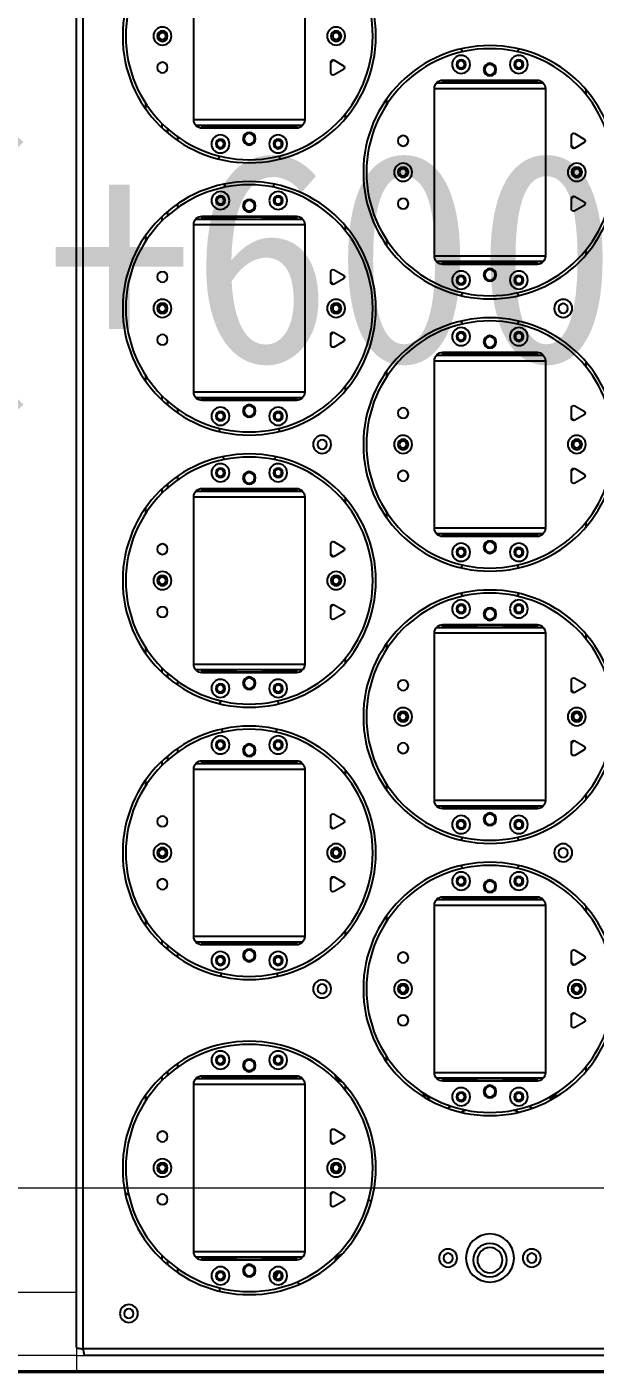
# Model space of a CAD drawing. Header units: millimetres. Extents: x 845401 to 948039, y 511594 to 550263.
# Drawn here: x 903551 to 903823, y 531304 to 531946 of the extents above; entities that cross this region are included whole.
import ezdxf

# ---------------------------------------------------------------- set-up
doc = ezdxf.new("R2010")
doc.units = ezdxf.units.MM
doc.layers.add('00', color=7, linetype='Continuous')
for name, color, linetype, lineweight in [('8101-0023040DXF_CONTINUOUS_LINE', 7, 'Continuous', 18), ('A-剖-0.10mm.......SECT-L01', 255, 'Continuous', 18), ('物流设备', 7, 'Continuous', 5)]:
    doc.layers.add(name, color=color, linetype=linetype, lineweight=lineweight)

# ---------------------------------------------------------------- blocks, each defined once
blk = doc.blocks.new('*U100544')
at = {"color": 1}
blk.add_lwpolyline([(0, -630), (4173.78, -630), (4173.78, 630), (0, 630)], close=True, dxfattribs=at)
at = {"color": 4}
blk.add_lwpolyline([(0, -600), (4173.78, -600), (4173.78, 600), (0, 600)], close=True, dxfattribs=at)
for tag, p in [('设备编号', (485.24, 55.29)), ('设备高度', (489.75, -155.56))]:
    blk.add_attdef(tag, p, '', height=100)
at = {"flags": 1}
blk.add_attdef('设备类型', (14286.52, -37.08), '', height=100, dxfattribs=at)
blk = doc.blocks.new('1260包胶摆轮')
at = {"color": 7, "linetype": 'Continuous', "lineweight": 25}
for p, q in [((4843148.18, 879146.8), (4841955.59, 879146.8)), ((4841951.88, 879143.09), (4841951.88, 877890.51)), ((4843148.78, 879143.7), (4841954.98, 879143.7)), ((4841954.98, 879143.7), (4841954.98, 877889.9)), ((4842020.38, 879116.16), (4842020.38, 879114.61)), ((4841995.39, 879103.55), (4841995.39, 879101.57)), ((4842007.88, 879097.3), (4842007.88, 879017.3)), ((4842008.76, 879099.8), (4842060.01, 879099.8)), ((4842056.88, 879101.3), (4842011.88, 879101.3)), ((4842011.88, 879100.8), (4842011.88, 879101.3)), ((4842026.63, 879100.8), (4842011.88, 879100.8)), ((4842011.88, 879100.8), (4842011.88, 879099.8)), ((4842026.63, 879101.3), (4842026.63, 879100.8)), ((4842027.22, 879100.8), (4842026.63, 879100.8)), ((4842026.88, 879100.8), (4842026.88, 879099.8)), ((4842027.8, 879100.8), (4842027.22, 879100.8)), ((4842028.38, 879100.8), (4842027.8, 879100.8)), ((4842028.38, 879101.3), (4842028.38, 879100.8)), ((4842028.38, 879100.8), (4842040.38, 879100.8)), ((4842040.38, 879100.8), (4842040.38, 879101.3)), ((4842040.97, 879100.8), (4842040.38, 879100.8)), ((4842041.55, 879100.8), (4842040.97, 879100.8)), ((4842042.13, 879100.8), (4842041.55, 879100.8)), ((4842041.88, 879099.8), (4842041.88, 879100.8)), ((4842042.13, 879100.8), (4842042.13, 879101.3)), ((4842056.88, 879100.8), (4842042.13, 879100.8)), ((4842045.88, 879099.8), (4842045.88, 879100.8)), ((4842050.14, 879099.8), (4842049.9, 879100.8)), ((4842050.14, 879099.8), (4842049.9, 879100.8)), ((4842053.88, 879100.8), (4842053.88, 879099.8)), ((4842056.88, 879101.3), (4842056.88, 879100.8)), ((4842056.88, 879099.8), (4842056.88, 879100.8)), ((4842060.88, 879017.3), (4842060.88, 879097.3)), ((4842076.33, 879100.8), (4842076.43, 879100.8)), ((4842073.38, 879074.9), (4842073.38, 879069.7)), ((4842074.64, 879068.73), (4842073.38, 879070.04)), ((4842079.38, 879073.16), (4842074.88, 879075.76)), ((4842074.88, 879068.83), (4842079.38, 879071.43)), ((4842092.66, 879073.54), (4842092.57, 879073.21)), ((4842073.38, 879044.55), (4842074.64, 879045.86)), ((4842073.38, 879044.9), (4842073.38, 879039.7)), ((4842079.38, 879043.16), (4842074.88, 879045.76)), ((4842074.88, 879038.83), (4842079.38, 879041.43)), ((4841984.88, 879025.19), (4841984.88, 879022.51)), ((4842080.38, 879020.35), (4842080.38, 879018)), ((4842181.2, 879022.48), (4842182.18, 879022.64)), ((4841995.39, 879013.02), (4841995.39, 879011.04)), ((4842060.01, 879014.8), (4842008.76, 879014.8)), ((4842011.88, 879014.8), (4842011.88, 879013.8)), ((4842011.88, 879013.3), (4842011.88, 879013.8)), ((4842011.88, 879013.8), (4842026.63, 879013.8)), ((4842011.88, 879013.3), (4842056.88, 879013.3)), ((4842026.63, 879013.8), (4842026.63, 879013.3)), ((4842026.63, 879013.8), (4842027.22, 879013.8)), ((4842026.88, 879014.8), (4842026.88, 879013.8)), ((4842027.22, 879013.8), (4842027.8, 879013.8)), ((4842027.8, 879013.8), (4842028.38, 879013.8)), ((4842040.38, 879013.8), (4842028.38, 879013.8)), ((4842028.38, 879013.8), (4842028.38, 879013.3)), ((4842040.38, 879013.3), (4842040.38, 879013.8)), ((4842040.38, 879013.8), (4842040.97, 879013.8)), ((4842040.97, 879013.8), (4842041.55, 879013.8)), ((4842041.55, 879013.8), (4842042.13, 879013.8)), ((4842041.88, 879013.8), (4842041.88, 879014.8)), ((4842042.13, 879013.3), (4842042.13, 879013.8)), ((4842042.13, 879013.8), (4842056.88, 879013.8)), ((4842045.88, 879014.8), (4842045.88, 879013.8)), ((4842053.88, 879013.8), (4842053.88, 879014.8)), ((4842056.88, 879013.8), (4842056.88, 879014.8)), ((4842056.88, 879013.8), (4842056.88, 879013.3)), ((4842122.88, 879011.8), (4842122.88, 878931.8)), ((4842123.76, 879014.3), (4842175.01, 879014.3)), ((4842171.88, 879015.8), (4842126.88, 879015.8)), ((4842126.88, 879015.3), (4842126.88, 879015.8)), ((4842141.63, 879015.3), (4842126.88, 879015.3)), ((4842126.88, 879015.3), (4842126.88, 879014.3)), ((4842141.63, 879015.8), (4842141.63, 879015.3)), ((4842142.22, 879015.3), (4842141.63, 879015.3)), ((4842141.88, 879015.3), (4842141.88, 879014.3)), ((4842142.8, 879015.3), (4842142.22, 879015.3)), ((4842143.38, 879015.3), (4842142.8, 879015.3)), ((4842143.38, 879015.8), (4842143.38, 879015.3)), ((4842143.38, 879015.3), (4842155.38, 879015.3)), ((4842155.38, 879015.3), (4842155.38, 879015.8)), ((4842155.97, 879015.3), (4842155.38, 879015.3)), ((4842156.55, 879015.3), (4842155.97, 879015.3)), ((4842157.13, 879015.3), (4842156.55, 879015.3)), ((4842156.88, 879014.3), (4842156.88, 879015.3)), ((4842157.13, 879015.3), (4842157.13, 879015.8)), ((4842171.88, 879015.3), (4842157.13, 879015.3)), ((4842160.88, 879014.3), (4842160.88, 879015.3)), ((4842168.88, 879015.3), (4842168.88, 879014.3)), ((4842171.88, 879015.8), (4842171.88, 879015.3)), ((4842171.88, 879014.3), (4842171.88, 879015.3)), ((4842175.88, 878931.8), (4842175.88, 879011.8)), ((4842099.88, 879006.58), (4842099.88, 879003.9)), ((4842195.38, 879011.1), (4842195.38, 879008.75)), ((4842188.38, 878989.4), (4842188.38, 878984.2)), ((4842194.38, 878987.66), (4842189.88, 878990.26)), ((4842189.64, 878983.23), (4842188.38, 878984.54)), ((4842189.88, 878983.33), (4842194.38, 878985.93)), ((4842188.38, 878959.05), (4842189.64, 878960.36)), ((4842188.38, 878959.4), (4842188.38, 878954.2)), ((4842194.38, 878957.66), (4842189.88, 878960.26)), ((4842189.88, 878953.33), (4842194.38, 878955.93)), ((4841995.39, 878953.05), (4841995.39, 878951.07)), ((4842008.76, 878949.3), (4842060.01, 878949.3)), ((4842056.88, 878950.8), (4842011.88, 878950.8)), ((4842011.88, 878950.3), (4842011.88, 878950.8)), ((4842026.63, 878950.3), (4842011.88, 878950.3)), ((4842011.88, 878950.3), (4842011.88, 878949.3)), ((4842026.63, 878950.8), (4842026.63, 878950.3)), ((4842027.22, 878950.3), (4842026.63, 878950.3)), ((4842026.88, 878950.3), (4842026.88, 878949.3)), ((4842027.8, 878950.3), (4842027.22, 878950.3)), ((4842028.38, 878950.3), (4842027.8, 878950.3)), ((4842028.38, 878950.8), (4842028.38, 878950.3)), ((4842028.38, 878950.3), (4842040.38, 878950.3)), ((4842040.38, 878950.3), (4842040.38, 878950.8)), ((4842040.97, 878950.3), (4842040.38, 878950.3)), ((4842041.55, 878950.3), (4842040.97, 878950.3)), ((4842042.13, 878950.3), (4842041.55, 878950.3)), ((4842041.88, 878949.3), (4842041.88, 878950.3)), ((4842042.13, 878950.3), (4842042.13, 878950.8)), ((4842056.88, 878950.3), (4842042.13, 878950.3)), ((4842045.88, 878949.3), (4842045.88, 878950.3)), ((4842053.88, 878950.3), (4842053.88, 878949.3)), ((4842056.88, 878950.8), (4842056.88, 878950.3)), ((4842056.88, 878949.3), (4842056.88, 878950.3)), ((4841984.88, 878941.58), (4841984.88, 878938.9)), ((4842007.88, 878946.8), (4842007.88, 878866.8)), ((4842060.88, 878866.8), (4842060.88, 878946.8)), ((4842080.38, 878946.09), (4842080.38, 878943.74)), ((4842099.88, 878937.01), (4842099.88, 878939.69)), ((4842195.38, 878934.85), (4842195.38, 878932.5)), ((4842175.01, 878929.3), (4842123.76, 878929.3)), ((4842126.88, 878929.3), (4842126.88, 878928.3)), ((4842126.88, 878927.8), (4842126.88, 878928.3)), ((4842126.88, 878928.3), (4842141.63, 878928.3)), ((4842141.63, 878928.3), (4842141.63, 878927.8)), ((4842141.63, 878928.3), (4842142.22, 878928.3)), ((4842141.88, 878929.3), (4842141.88, 878928.3)), ((4842142.22, 878928.3), (4842142.8, 878928.3)), ((4842142.8, 878928.3), (4842143.38, 878928.3)), ((4842155.38, 878928.3), (4842143.38, 878928.3)), ((4842143.38, 878928.3), (4842143.38, 878927.8)), ((4842155.38, 878927.8), (4842155.38, 878928.3)), ((4842155.38, 878928.3), (4842155.97, 878928.3)), ((4842155.97, 878928.3), (4842156.55, 878928.3)), ((4842156.55, 878928.3), (4842157.13, 878928.3)), ((4842156.88, 878928.3), (4842156.88, 878929.3)), ((4842157.13, 878927.8), (4842157.13, 878928.3)), ((4842157.13, 878928.3), (4842171.88, 878928.3)), ((4842160.88, 878929.3), (4842160.88, 878928.3)), ((4842168.88, 878928.3), (4842168.88, 878929.3)), ((4842171.88, 878928.3), (4842171.88, 878929.3)), ((4842171.88, 878928.3), (4842171.88, 878927.8)), ((4842073.38, 878924.4), (4842073.38, 878919.2)), ((4842079.38, 878922.66), (4842074.88, 878925.26)), ((4842126.88, 878927.8), (4842171.88, 878927.8)), ((4842074.64, 878918.23), (4842073.38, 878919.54)), ((4842074.88, 878918.33), (4842079.38, 878920.93)), ((4842073.38, 878894.05), (4842074.64, 878895.36)), ((4842073.38, 878894.4), (4842073.38, 878889.2)), ((4842079.38, 878892.66), (4842074.88, 878895.26)), ((4842074.88, 878888.33), (4842079.38, 878890.93)), ((4842123.76, 878884.3), (4842175.01, 878884.3)), ((4842171.88, 878885.8), (4842126.88, 878885.8)), ((4842126.88, 878885.3), (4842126.88, 878885.8)), ((4842141.63, 878885.3), (4842126.88, 878885.3)), ((4842126.88, 878885.3), (4842126.88, 878884.3)), ((4842141.63, 878885.8), (4842141.63, 878885.3)), ((4842142.22, 878885.3), (4842141.63, 878885.3)), ((4842141.88, 878885.3), (4842141.88, 878884.3)), ((4842142.8, 878885.3), (4842142.22, 878885.3)), ((4842143.38, 878885.3), (4842142.8, 878885.3)), ((4842143.38, 878885.8), (4842143.38, 878885.3)), ((4842143.38, 878885.3), (4842155.38, 878885.3)), ((4842155.38, 878885.3), (4842155.38, 878885.8)), ((4842155.97, 878885.3), (4842155.38, 878885.3)), ((4842156.55, 878885.3), (4842155.97, 878885.3)), ((4842157.13, 878885.3), (4842156.55, 878885.3)), ((4842156.88, 878884.3), (4842156.88, 878885.3)), ((4842157.13, 878885.3), (4842157.13, 878885.8)), ((4842171.88, 878885.3), (4842157.13, 878885.3)), ((4842160.88, 878884.3), (4842160.88, 878885.3)), ((4842168.88, 878885.3), (4842168.88, 878884.3)), ((4842171.88, 878885.8), (4842171.88, 878885.3)), ((4842171.88, 878884.3), (4842171.88, 878885.3)), ((4842122.88, 878881.8), (4842122.88, 878801.8)), ((4842175.88, 878801.8), (4842175.88, 878881.8)), ((4842195.38, 878881.1), (4842195.38, 878878.75)), ((4841984.88, 878874.69), (4841984.88, 878872.01)), ((4842099.88, 878873.9), (4842099.88, 878876.58)), ((4842060.01, 878864.3), (4842008.76, 878864.3)), ((4842011.88, 878864.3), (4842011.88, 878863.3)), ((4842026.88, 878864.3), (4842026.88, 878863.3)), ((4842041.88, 878863.3), (4842041.88, 878864.3)), ((4842045.88, 878864.3), (4842045.88, 878863.3)), ((4842053.88, 878863.3), (4842053.88, 878864.3)), ((4842056.88, 878863.3), (4842056.88, 878864.3)), ((4842080.38, 878869.85), (4842080.38, 878867.5)), ((4841995.39, 878862.52), (4841995.39, 878860.54)), ((4842011.88, 878862.8), (4842011.88, 878863.3)), ((4842011.88, 878863.3), (4842026.63, 878863.3)), ((4842011.88, 878862.8), (4842056.88, 878862.8)), ((4842026.63, 878863.3), (4842026.63, 878862.8)), ((4842026.63, 878863.3), (4842027.22, 878863.3)), ((4842027.22, 878863.3), (4842027.8, 878863.3)), ((4842027.8, 878863.3), (4842028.38, 878863.3)), ((4842040.38, 878863.3), (4842028.38, 878863.3)), ((4842028.38, 878863.3), (4842028.38, 878862.8)), ((4842040.38, 878862.8), (4842040.38, 878863.3)), ((4842040.38, 878863.3), (4842040.97, 878863.3)), ((4842040.97, 878863.3), (4842041.55, 878863.3)), ((4842041.55, 878863.3), (4842042.13, 878863.3)), ((4842042.13, 878863.3), (4842056.88, 878863.3)), ((4842042.13, 878862.8), (4842042.13, 878863.3)), ((4842056.88, 878863.3), (4842056.88, 878862.8)), ((4842188.38, 878859.4), (4842188.38, 878854.2)), ((4842194.38, 878857.66), (4842189.88, 878860.26)), ((4842189.64, 878853.23), (4842188.38, 878854.54)), ((4842189.88, 878853.33), (4842194.38, 878855.93)), ((4842188.38, 878829.05), (4842189.64, 878830.36)), ((4842188.38, 878829.4), (4842188.38, 878824.2)), ((4842194.38, 878827.66), (4842189.88, 878830.26)), ((4842189.88, 878823.33), (4842194.38, 878825.93)), ((4841995.39, 878823.05), (4841995.39, 878821.07)), ((4842008.76, 878819.3), (4842060.01, 878819.3)), ((4842056.88, 878820.8), (4842011.88, 878820.8)), ((4842011.88, 878820.3), (4842011.88, 878820.8)), ((4842026.63, 878820.3), (4842011.88, 878820.3)), ((4842011.88, 878820.3), (4842011.88, 878819.3)), ((4842026.63, 878820.8), (4842026.63, 878820.3)), ((4842027.22, 878820.3), (4842026.63, 878820.3)), ((4842026.88, 878820.3), (4842026.88, 878819.3)), ((4842027.8, 878820.3), (4842027.22, 878820.3)), ((4842028.38, 878820.3), (4842027.8, 878820.3)), ((4842028.38, 878820.8), (4842028.38, 878820.3)), ((4842028.38, 878820.3), (4842040.38, 878820.3)), ((4842040.38, 878820.3), (4842040.38, 878820.8)), ((4842040.97, 878820.3), (4842040.38, 878820.3)), ((4842041.55, 878820.3), (4842040.97, 878820.3)), ((4842042.13, 878820.3), (4842041.55, 878820.3)), ((4842041.88, 878819.3), (4842041.88, 878820.3)), ((4842042.13, 878820.3), (4842042.13, 878820.8)), ((4842056.88, 878820.3), (4842042.13, 878820.3)), ((4842045.88, 878819.3), (4842045.88, 878820.3)), ((4842053.88, 878820.3), (4842053.88, 878819.3)), ((4842056.88, 878820.8), (4842056.88, 878820.3)), ((4842056.88, 878819.3), (4842056.88, 878820.3)), ((4842007.88, 878816.8), (4842007.88, 878736.8)), ((4842060.88, 878736.8), (4842060.88, 878816.8)), ((4842080.38, 878816.09), (4842080.38, 878813.74)), ((4841984.88, 878811.58), (4841984.88, 878808.9)), ((4842099.88, 878807.01), (4842099.88, 878809.69)), ((4842195.38, 878804.85), (4842195.38, 878802.5)), ((4842073.38, 878794.4), (4842073.38, 878789.2)), ((4842079.38, 878792.66), (4842074.88, 878795.26)), ((4842175.01, 878799.3), (4842123.76, 878799.3)), ((4842126.88, 878799.3), (4842126.88, 878798.3)), ((4842126.88, 878797.8), (4842126.88, 878798.3)), ((4842126.88, 878798.3), (4842141.63, 878798.3)), ((4842126.88, 878797.8), (4842171.88, 878797.8)), ((4842141.63, 878798.3), (4842141.63, 878797.8)), ((4842141.63, 878798.3), (4842142.22, 878798.3)), ((4842141.88, 878799.3), (4842141.88, 878798.3)), ((4842142.22, 878798.3), (4842142.8, 878798.3)), ((4842142.8, 878798.3), (4842143.38, 878798.3)), ((4842155.38, 878798.3), (4842143.38, 878798.3)), ((4842143.38, 878798.3), (4842143.38, 878797.8)), ((4842155.38, 878797.8), (4842155.38, 878798.3)), ((4842155.38, 878798.3), (4842155.97, 878798.3)), ((4842155.97, 878798.3), (4842156.55, 878798.3)), ((4842156.55, 878798.3), (4842157.13, 878798.3)), ((4842156.88, 878798.3), (4842156.88, 878799.3)), ((4842157.13, 878798.3), (4842171.88, 878798.3)), ((4842157.13, 878797.8), (4842157.13, 878798.3)), ((4842160.88, 878799.3), (4842160.88, 878798.3)), ((4842168.88, 878798.3), (4842168.88, 878799.3)), ((4842171.88, 878798.3), (4842171.88, 878799.3)), ((4842171.88, 878798.3), (4842171.88, 878797.8)), ((4842074.64, 878788.23), (4842073.38, 878789.54)), ((4842074.88, 878788.33), (4842079.38, 878790.93)), ((4842073.38, 878764.05), (4842074.64, 878765.36)), ((4842073.38, 878764.4), (4842073.38, 878759.2)), ((4842079.38, 878762.66), (4842074.88, 878765.26)), ((4842074.88, 878758.33), (4842079.38, 878760.93)), ((4842171.88, 878755.8), (4842126.88, 878755.8)), ((4842126.88, 878755.3), (4842126.88, 878755.8)), ((4842141.63, 878755.3), (4842126.88, 878755.3)), ((4842126.88, 878755.3), (4842126.88, 878754.3)), ((4842141.63, 878755.8), (4842141.63, 878755.3)), ((4842142.22, 878755.3), (4842141.63, 878755.3)), ((4842141.88, 878755.3), (4842141.88, 878754.3)), ((4842142.8, 878755.3), (4842142.22, 878755.3)), ((4842143.38, 878755.3), (4842142.8, 878755.3)), ((4842143.38, 878755.8), (4842143.38, 878755.3)), ((4842143.38, 878755.3), (4842155.38, 878755.3)), ((4842155.38, 878755.3), (4842155.38, 878755.8)), ((4842155.97, 878755.3), (4842155.38, 878755.3)), ((4842156.55, 878755.3), (4842155.97, 878755.3)), ((4842157.13, 878755.3), (4842156.55, 878755.3)), ((4842156.88, 878754.3), (4842156.88, 878755.3)), ((4842157.13, 878755.3), (4842157.13, 878755.8)), ((4842171.88, 878755.3), (4842157.13, 878755.3)), ((4842160.88, 878754.3), (4842160.88, 878755.3)), ((4842168.88, 878755.3), (4842168.88, 878754.3)), ((4842171.88, 878755.8), (4842171.88, 878755.3)), ((4842171.88, 878754.3), (4842171.88, 878755.3)), ((4842122.88, 878751.8), (4842122.88, 878671.8)), ((4842123.76, 878754.3), (4842175.01, 878754.3)), ((4842175.88, 878671.8), (4842175.88, 878751.8)), ((4842195.38, 878751.1), (4842195.38, 878748.75)), ((4841984.88, 878744.69), (4841984.88, 878742.01)), ((4842099.88, 878743.9), (4842099.88, 878746.58)), ((4842080.38, 878739.85), (4842080.38, 878737.5)), ((4841995.39, 878732.52), (4841995.39, 878730.54)), ((4842060.01, 878734.3), (4842008.76, 878734.3)), ((4842011.88, 878734.3), (4842011.88, 878733.3)), ((4842011.88, 878733.3), (4842026.63, 878733.3)), ((4842011.88, 878732.8), (4842011.88, 878733.3)), ((4842011.88, 878732.8), (4842056.88, 878732.8)), ((4842026.63, 878733.3), (4842026.63, 878732.8)), ((4842026.63, 878733.3), (4842027.22, 878733.3)), ((4842026.88, 878734.3), (4842026.88, 878733.3)), ((4842027.22, 878733.3), (4842027.8, 878733.3)), ((4842027.8, 878733.3), (4842028.38, 878733.3)), ((4842040.38, 878733.3), (4842028.38, 878733.3)), ((4842028.38, 878733.3), (4842028.38, 878732.8)), ((4842040.38, 878732.8), (4842040.38, 878733.3)), ((4842040.38, 878733.3), (4842040.97, 878733.3)), ((4842040.97, 878733.3), (4842041.55, 878733.3)), ((4842041.55, 878733.3), (4842042.13, 878733.3)), ((4842041.88, 878733.3), (4842041.88, 878734.3)), ((4842042.13, 878733.3), (4842056.88, 878733.3)), ((4842042.13, 878732.8), (4842042.13, 878733.3)), ((4842045.88, 878734.3), (4842045.88, 878733.3)), ((4842053.88, 878733.3), (4842053.88, 878734.3)), ((4842056.88, 878733.3), (4842056.88, 878734.3)), ((4842056.88, 878733.3), (4842056.88, 878732.8)), ((4842188.38, 878729.4), (4842188.38, 878724.2)), ((4842194.38, 878727.66), (4842189.88, 878730.26)), ((4842189.64, 878723.23), (4842188.38, 878724.54)), ((4842189.88, 878723.33), (4842194.38, 878725.93)), ((4842019.99, 878705.56), (4842020.49, 878704.14)), ((4842048.28, 878704.14), (4842048.77, 878705.56)), ((4842188.38, 878699.05), (4842189.64, 878700.36)), ((4842188.38, 878699.4), (4842188.38, 878694.2)), ((4842194.38, 878697.66), (4842189.88, 878700.26)), ((4841995.39, 878693.05), (4841995.39, 878691.07)), ((4842056.88, 878690.8), (4842011.88, 878690.8)), ((4842011.88, 878690.3), (4842011.88, 878690.8)), ((4842026.63, 878690.8), (4842026.63, 878690.3)), ((4842028.38, 878690.8), (4842028.38, 878690.3)), ((4842040.38, 878690.3), (4842040.38, 878690.8)), ((4842042.13, 878690.3), (4842042.13, 878690.8)), ((4842056.88, 878690.8), (4842056.88, 878690.3)), ((4842189.88, 878693.33), (4842194.38, 878695.93)), ((4842007.88, 878686.8), (4842007.88, 878606.8)), ((4842008.76, 878689.3), (4842060.01, 878689.3)), ((4842026.63, 878690.3), (4842011.88, 878690.3)), ((4842011.88, 878690.3), (4842011.88, 878689.3)), ((4842027.22, 878690.3), (4842026.63, 878690.3)), ((4842026.88, 878690.3), (4842026.88, 878689.3)), ((4842027.8, 878690.3), (4842027.22, 878690.3)), ((4842028.38, 878690.3), (4842027.8, 878690.3)), ((4842028.38, 878690.3), (4842040.38, 878690.3)), ((4842040.97, 878690.3), (4842040.38, 878690.3)), ((4842041.55, 878690.3), (4842040.97, 878690.3)), ((4842042.13, 878690.3), (4842041.55, 878690.3)), ((4842041.88, 878689.3), (4842041.88, 878690.3)), ((4842056.88, 878690.3), (4842042.13, 878690.3)), ((4842045.88, 878689.3), (4842045.88, 878690.3)), ((4842053.88, 878690.3), (4842053.88, 878689.3)), ((4842056.88, 878689.3), (4842056.88, 878690.3)), ((4842060.88, 878606.8), (4842060.88, 878686.8)), ((4842080.38, 878686.09), (4842080.38, 878683.74)), ((4841984.88, 878681.58), (4841984.88, 878678.9)), ((4842099.88, 878677.01), (4842099.88, 878679.69)), ((4842195.38, 878674.85), (4842195.38, 878672.5)), ((4842079.38, 878662.66), (4842074.88, 878665.26)), ((4842175.01, 878669.3), (4842123.76, 878669.3)), ((4842126.88, 878669.3), (4842126.88, 878668.3)), ((4842126.88, 878668.3), (4842141.63, 878668.3)), ((4842126.88, 878667.8), (4842126.88, 878668.3)), ((4842126.88, 878667.8), (4842171.88, 878667.8)), ((4842141.63, 878668.3), (4842141.63, 878667.8)), ((4842141.63, 878668.3), (4842142.22, 878668.3)), ((4842141.88, 878669.3), (4842141.88, 878668.3)), ((4842142.22, 878668.3), (4842142.8, 878668.3)), ((4842142.8, 878668.3), (4842143.38, 878668.3)), ((4842155.38, 878668.3), (4842143.38, 878668.3)), ((4842143.38, 878668.3), (4842143.38, 878667.8)), ((4842155.38, 878667.8), (4842155.38, 878668.3)), ((4842155.38, 878668.3), (4842155.97, 878668.3)), ((4842155.97, 878668.3), (4842156.55, 878668.3)), ((4842156.55, 878668.3), (4842157.13, 878668.3)), ((4842156.88, 878668.3), (4842156.88, 878669.3)), ((4842157.13, 878668.3), (4842171.88, 878668.3)), ((4842157.13, 878667.8), (4842157.13, 878668.3)), ((4842160.88, 878669.3), (4842160.88, 878668.3)), ((4842168.88, 878668.3), (4842168.88, 878669.3)), ((4842171.88, 878668.3), (4842171.88, 878669.3)), ((4842171.88, 878668.3), (4842171.88, 878667.8)), ((4842073.38, 878664.4), (4842073.38, 878659.2)), ((4842074.64, 878658.23), (4842073.38, 878659.54)), ((4842074.88, 878658.33), (4842079.38, 878660.93)), ((4842073.38, 878634.05), (4842074.64, 878635.36)), ((4842073.38, 878634.4), (4842073.38, 878629.2)), ((4842079.38, 878632.66), (4842074.88, 878635.26)), ((4842074.88, 878628.33), (4842079.38, 878630.93)), ((4842122.88, 878621.8), (4842122.88, 878541.8)), ((4842123.76, 878624.3), (4842175.01, 878624.3)), ((4842171.88, 878625.8), (4842126.88, 878625.8)), ((4842126.88, 878625.3), (4842126.88, 878625.8)), ((4842141.63, 878625.3), (4842126.88, 878625.3)), ((4842126.88, 878625.3), (4842126.88, 878624.3)), ((4842141.63, 878625.8), (4842141.63, 878625.3)), ((4842142.22, 878625.3), (4842141.63, 878625.3)), ((4842141.88, 878625.3), (4842141.88, 878624.3)), ((4842142.8, 878625.3), (4842142.22, 878625.3)), ((4842143.38, 878625.3), (4842142.8, 878625.3)), ((4842143.38, 878625.8), (4842143.38, 878625.3)), ((4842143.38, 878625.3), (4842155.38, 878625.3)), ((4842155.38, 878625.3), (4842155.38, 878625.8)), ((4842155.97, 878625.3), (4842155.38, 878625.3)), ((4842156.55, 878625.3), (4842155.97, 878625.3)), ((4842157.13, 878625.3), (4842156.55, 878625.3)), ((4842156.88, 878624.3), (4842156.88, 878625.3)), ((4842157.13, 878625.3), (4842157.13, 878625.8)), ((4842171.88, 878625.3), (4842157.13, 878625.3)), ((4842160.88, 878624.3), (4842160.88, 878625.3)), ((4842168.88, 878625.3), (4842168.88, 878624.3)), ((4842171.88, 878625.8), (4842171.88, 878625.3)), ((4842171.88, 878624.3), (4842171.88, 878625.3)), ((4842175.88, 878541.8), (4842175.88, 878621.8)), ((4842195.38, 878621.1), (4842195.38, 878618.75)), ((4841984.88, 878614.69), (4841984.88, 878612.01)), ((4842099.88, 878613.9), (4842099.88, 878616.58)), ((4842080.38, 878609.85), (4842080.38, 878607.5)), ((4841995.39, 878602.52), (4841995.39, 878600.54)), ((4842060.01, 878604.3), (4842008.76, 878604.3)), ((4842011.88, 878604.3), (4842011.88, 878603.3)), ((4842011.88, 878603.3), (4842026.63, 878603.3)), ((4842011.88, 878602.8), (4842011.88, 878603.3)), ((4842011.88, 878602.8), (4842056.88, 878602.8)), ((4842026.63, 878603.3), (4842026.63, 878602.8)), ((4842026.63, 878603.3), (4842027.22, 878603.3)), ((4842026.88, 878604.3), (4842026.88, 878603.3)), ((4842027.22, 878603.3), (4842027.8, 878603.3)), ((4842027.8, 878603.3), (4842028.38, 878603.3)), ((4842040.38, 878603.3), (4842028.38, 878603.3)), ((4842028.38, 878603.3), (4842028.38, 878602.8)), ((4842040.38, 878602.8), (4842040.38, 878603.3)), ((4842040.38, 878603.3), (4842040.97, 878603.3)), ((4842040.97, 878603.3), (4842041.55, 878603.3)), ((4842041.55, 878603.3), (4842042.13, 878603.3)), ((4842041.88, 878603.3), (4842041.88, 878604.3)), ((4842042.13, 878602.8), (4842042.13, 878603.3)), ((4842042.13, 878603.3), (4842056.88, 878603.3)), ((4842045.88, 878604.3), (4842045.88, 878603.3)), ((4842053.88, 878603.3), (4842053.88, 878604.3)), ((4842056.88, 878603.3), (4842056.88, 878604.3)), ((4842056.88, 878603.3), (4842056.88, 878602.8)), ((4842188.38, 878599.4), (4842188.38, 878594.2)), ((4842189.64, 878593.23), (4842188.38, 878594.54)), ((4842194.38, 878597.66), (4842189.88, 878600.26)), ((4842189.88, 878593.33), (4842194.38, 878595.93)), ((4842188.38, 878569.05), (4842189.64, 878570.36)), ((4842188.38, 878569.4), (4842188.38, 878564.2)), ((4842194.38, 878567.66), (4842189.88, 878570.26)), ((4841995.39, 878563.05), (4841995.39, 878561.07)), ((4842189.88, 878563.33), (4842194.38, 878565.93)), ((4842007.88, 878556.8), (4842007.88, 878476.8)), ((4842008.76, 878559.3), (4842060.01, 878559.3)), ((4842056.88, 878560.8), (4842011.88, 878560.8)), ((4842011.88, 878560.3), (4842011.88, 878560.8)), ((4842026.63, 878560.3), (4842011.88, 878560.3)), ((4842011.88, 878560.3), (4842011.88, 878559.3)), ((4842026.63, 878560.8), (4842026.63, 878560.3)), ((4842027.22, 878560.3), (4842026.63, 878560.3)), ((4842026.88, 878560.3), (4842026.88, 878559.3)), ((4842027.8, 878560.3), (4842027.22, 878560.3)), ((4842028.38, 878560.3), (4842027.8, 878560.3)), ((4842028.38, 878560.8), (4842028.38, 878560.3)), ((4842028.38, 878560.3), (4842040.38, 878560.3)), ((4842040.38, 878560.3), (4842040.38, 878560.8)), ((4842040.97, 878560.3), (4842040.38, 878560.3)), ((4842041.55, 878560.3), (4842040.97, 878560.3)), ((4842042.13, 878560.3), (4842041.55, 878560.3)), ((4842041.88, 878559.3), (4842041.88, 878560.3)), ((4842042.13, 878560.3), (4842042.13, 878560.8)), ((4842056.88, 878560.3), (4842042.13, 878560.3)), ((4842045.88, 878559.3), (4842045.88, 878560.3)), ((4842053.88, 878560.3), (4842053.88, 878559.3)), ((4842056.88, 878560.8), (4842056.88, 878560.3)), ((4842056.88, 878559.3), (4842056.88, 878560.3)), ((4842060.88, 878476.8), (4842060.88, 878556.8)), ((4842080.38, 878556.09), (4842080.38, 878553.74)), ((4841984.88, 878551.58), (4841984.88, 878548.9)), ((4842099.88, 878547.01), (4842099.88, 878549.69)), ((4842195.38, 878544.85), (4842195.38, 878542.5)), ((4842175.01, 878539.3), (4842123.76, 878539.3)), ((4842126.88, 878539.3), (4842126.88, 878538.3)), ((4842126.88, 878537.8), (4842126.88, 878538.3)), ((4842126.88, 878538.3), (4842141.63, 878538.3)), ((4842126.88, 878537.8), (4842171.88, 878537.8)), ((4842141.63, 878538.3), (4842141.63, 878537.8)), ((4842141.63, 878538.3), (4842142.22, 878538.3)), ((4842141.88, 878539.3), (4842141.88, 878538.3)), ((4842142.22, 878538.3), (4842142.8, 878538.3)), ((4842142.8, 878538.3), (4842143.38, 878538.3)), ((4842155.38, 878538.3), (4842143.38, 878538.3)), ((4842143.38, 878538.3), (4842143.38, 878537.8)), ((4842155.38, 878537.8), (4842155.38, 878538.3)), ((4842155.38, 878538.3), (4842155.97, 878538.3)), ((4842155.97, 878538.3), (4842156.55, 878538.3)), ((4842156.55, 878538.3), (4842157.13, 878538.3)), ((4842156.88, 878538.3), (4842156.88, 878539.3)), ((4842157.13, 878538.3), (4842171.88, 878538.3)), ((4842157.13, 878537.8), (4842157.13, 878538.3)), ((4842160.88, 878539.3), (4842160.88, 878538.3)), ((4842168.88, 878538.3), (4842168.88, 878539.3)), ((4842171.88, 878538.3), (4842171.88, 878539.3)), ((4842171.88, 878538.3), (4842171.88, 878537.8)), ((4842073.38, 878534.4), (4842073.38, 878529.2)), ((4842079.38, 878532.66), (4842074.88, 878535.26)), ((4842074.88, 878528.33), (4842079.38, 878530.93)), ((4842074.64, 878528.23), (4842073.38, 878529.54))]:
    blk.add_line(p, q, dxfattribs=at)
at = {"color": 8, "linetype": 'Continuous', "lineweight": 25}
for p, q in [((4842000.12, 879105.33), (4842000.12, 879107.16)), ((4841992.65, 879099), (4841992.65, 879101.1)), ((4842060.88, 879097.3), (4842007.88, 879097.3)), ((4842027.22, 879101.3), (4842027.22, 879100.8)), ((4842027.8, 879100.8), (4842027.8, 879101.3)), ((4842040.97, 879101.3), (4842040.97, 879100.8)), ((4842041.55, 879100.8), (4842041.55, 879101.3)), ((4841992.65, 879013.5), (4841992.65, 879015.59)), ((4842007.88, 879017.3), (4842060.88, 879017.3)), ((4842027.22, 879013.8), (4842027.22, 879013.3)), ((4842027.8, 879013.3), (4842027.8, 879013.8)), ((4842040.97, 879013.8), (4842040.97, 879013.3)), ((4842041.55, 879013.3), (4842041.55, 879013.8)), ((4842175.88, 879011.8), (4842122.88, 879011.8)), ((4842142.22, 879015.8), (4842142.22, 879015.3)), ((4842142.8, 879015.3), (4842142.8, 879015.8)), ((4842155.97, 879015.8), (4842155.97, 879015.3)), ((4842156.55, 879015.3), (4842156.55, 879015.8)), ((4842000.12, 879007.43), (4842000.12, 879009.26)), ((4842000.12, 878954.83), (4842000.12, 878956.66)), ((4841992.65, 878948.5), (4841992.65, 878950.6)), ((4842027.22, 878950.8), (4842027.22, 878950.3)), ((4842027.8, 878950.3), (4842027.8, 878950.8)), ((4842040.97, 878950.8), (4842040.97, 878950.3)), ((4842041.55, 878950.3), (4842041.55, 878950.8)), ((4842060.88, 878946.8), (4842007.88, 878946.8)), ((4842122.88, 878931.8), (4842175.88, 878931.8)), ((4842142.22, 878928.3), (4842142.22, 878927.8)), ((4842142.8, 878927.8), (4842142.8, 878928.3)), ((4842155.97, 878928.3), (4842155.97, 878927.8)), ((4842156.55, 878927.8), (4842156.55, 878928.3)), ((4842142.22, 878885.8), (4842142.22, 878885.3)), ((4842142.8, 878885.3), (4842142.8, 878885.8)), ((4842155.97, 878885.8), (4842155.97, 878885.3)), ((4842156.55, 878885.3), (4842156.55, 878885.8)), ((4842175.88, 878881.8), (4842122.88, 878881.8)), ((4841992.65, 878863), (4841992.65, 878865.09)), ((4842007.88, 878866.8), (4842060.88, 878866.8)), ((4842000.12, 878856.93), (4842000.12, 878858.76)), ((4842027.22, 878863.3), (4842027.22, 878862.8)), ((4842027.8, 878862.8), (4842027.8, 878863.3)), ((4842040.97, 878863.3), (4842040.97, 878862.8)), ((4842041.55, 878862.8), (4842041.55, 878863.3)), ((4842000.12, 878824.83), (4842000.12, 878826.66)), ((4841992.65, 878818.5), (4841992.65, 878820.6)), ((4842027.22, 878820.8), (4842027.22, 878820.3)), ((4842027.8, 878820.3), (4842027.8, 878820.8)), ((4842040.97, 878820.8), (4842040.97, 878820.3)), ((4842041.55, 878820.3), (4842041.55, 878820.8)), ((4842060.88, 878816.8), (4842007.88, 878816.8)), ((4842122.88, 878801.8), (4842175.88, 878801.8)), ((4842142.22, 878798.3), (4842142.22, 878797.8)), ((4842142.8, 878797.8), (4842142.8, 878798.3)), ((4842155.97, 878798.3), (4842155.97, 878797.8)), ((4842156.55, 878797.8), (4842156.55, 878798.3)), ((4842142.22, 878755.8), (4842142.22, 878755.3)), ((4842142.8, 878755.3), (4842142.8, 878755.8)), ((4842155.97, 878755.8), (4842155.97, 878755.3)), ((4842156.55, 878755.3), (4842156.55, 878755.8)), ((4842175.88, 878751.8), (4842122.88, 878751.8)), ((4842007.88, 878736.8), (4842060.88, 878736.8)), ((4841992.65, 878733), (4841992.65, 878735.09)), ((4842027.22, 878733.3), (4842027.22, 878732.8)), ((4842027.8, 878732.8), (4842027.8, 878733.3)), ((4842040.97, 878733.3), (4842040.97, 878732.8)), ((4842041.55, 878732.8), (4842041.55, 878733.3)), ((4842000.12, 878726.93), (4842000.12, 878728.76)), ((4841992.65, 878688.5), (4841992.65, 878690.6)), ((4842000.12, 878694.83), (4842000.12, 878696.66)), ((4842027.22, 878690.8), (4842027.22, 878690.3)), ((4842027.8, 878690.3), (4842027.8, 878690.8)), ((4842040.97, 878690.8), (4842040.97, 878690.3)), ((4842041.55, 878690.3), (4842041.55, 878690.8)), ((4842060.88, 878686.8), (4842007.88, 878686.8)), ((4842122.88, 878671.8), (4842175.88, 878671.8)), ((4842142.22, 878668.3), (4842142.22, 878667.8)), ((4842142.8, 878667.8), (4842142.8, 878668.3)), ((4842155.97, 878668.3), (4842155.97, 878667.8)), ((4842156.55, 878667.8), (4842156.55, 878668.3)), ((4842175.88, 878621.8), (4842122.88, 878621.8)), ((4842142.22, 878625.8), (4842142.22, 878625.3)), ((4842142.8, 878625.3), (4842142.8, 878625.8)), ((4842155.97, 878625.8), (4842155.97, 878625.3)), ((4842156.55, 878625.3), (4842156.55, 878625.8)), ((4841992.65, 878603), (4841992.65, 878605.09)), ((4842007.88, 878606.8), (4842060.88, 878606.8)), ((4842027.22, 878603.3), (4842027.22, 878602.8)), ((4842027.8, 878602.8), (4842027.8, 878603.3)), ((4842040.97, 878603.3), (4842040.97, 878602.8)), ((4842041.55, 878602.8), (4842041.55, 878603.3)), ((4842000.12, 878596.93), (4842000.12, 878598.76)), ((4842000.12, 878564.83), (4842000.12, 878566.66)), ((4841992.65, 878558.5), (4841992.65, 878560.6)), ((4842060.88, 878556.8), (4842007.88, 878556.8)), ((4842027.22, 878560.8), (4842027.22, 878560.3)), ((4842027.8, 878560.3), (4842027.8, 878560.8)), ((4842040.97, 878560.8), (4842040.97, 878560.3)), ((4842041.55, 878560.3), (4842041.55, 878560.8)), ((4842122.88, 878541.8), (4842175.88, 878541.8)), ((4842142.22, 878538.3), (4842142.22, 878537.8)), ((4842142.8, 878537.8), (4842142.8, 878538.3)), ((4842155.97, 878538.3), (4842155.97, 878537.8)), ((4842156.55, 878537.8), (4842156.55, 878538.3))]:
    blk.add_line(p, q, dxfattribs=at)
at = {"color": 7, "linetype": 'Continuous', "lineweight": 25, "flags": 128}
for points in [[(4842048.2, 879107.15), (4842047.06, 879109.33), (4842046.81, 879109.71)], [(4842048.2, 879107.15), (4842047.06, 879109.33), (4842046.81, 879109.71)], [(4842057.04, 879111.78), (4842057.89, 879112.43), (4842058.43, 879112.82)], [(4841976.84, 879070.31), (4841976.18, 879069.87), (4841975.03, 879069.03)], [(4842092.73, 879073.28), (4842092.08, 879072.99), (4842091.35, 879072.64)], [(4842129.08, 879028.79), (4842129.39, 879028.57), (4842130.64, 879027.74)], [(4842135.53, 879030.69), (4842136.79, 879030.07), (4842137.76, 879029.64)], [(4842161.01, 879029.64), (4842161.98, 879030.07), (4842163.24, 879030.69)], [(4842168.13, 879027.74), (4842169.38, 879028.57), (4842169.69, 879028.79)], [(4842020.67, 878965.72), (4842020.7, 878965.66), (4842021.37, 878964.34)], [(4842047.4, 878964.34), (4842048.07, 878965.66), (4842048.1, 878965.72)], [(4842136.37, 878914.25), (4842136.21, 878913.96), (4842135.67, 878912.87)], [(4842163.1, 878912.87), (4842162.56, 878913.96), (4842162.4, 878914.25)], [(4842135.67, 878900.72), (4842135.7, 878900.66), (4842136.37, 878899.34)], [(4842162.4, 878899.34), (4842163.07, 878900.66), (4842163.1, 878900.72)], [(4842021.91, 878849.13), (4842021.21, 878847.96), (4842021.1, 878847.77)], [(4842047.66, 878847.77), (4842047.56, 878847.96), (4842046.86, 878849.13)], [(4842020.3, 878835.64), (4842020.7, 878834.66), (4842020.9, 878834.24)], [(4842047.87, 878834.24), (4842048.07, 878834.66), (4842048.47, 878835.64)], [(4842136.37, 878784.25), (4842136.21, 878783.96), (4842135.67, 878782.87)], [(4842163.1, 878782.87), (4842162.56, 878783.96), (4842162.4, 878784.25)], [(4842135.67, 878770.72), (4842135.7, 878770.66), (4842136.37, 878769.34)], [(4842162.4, 878769.34), (4842163.07, 878770.66), (4842163.1, 878770.72)], [(4842022.54, 878719), (4842022.45, 878718.89), (4842021.61, 878717.66)], [(4842047.16, 878717.66), (4842046.31, 878718.89), (4842046.23, 878719)], [(4842136.37, 878654.25), (4842136.21, 878653.96), (4842135.67, 878652.87)], [(4842163.1, 878652.87), (4842162.56, 878653.96), (4842162.4, 878654.25)], [(4842135.67, 878640.72), (4842135.7, 878640.66), (4842136.37, 878639.34)], [(4842162.4, 878639.34), (4842163.07, 878640.66), (4842163.1, 878640.72)], [(4842023.26, 878588.86), (4842022.45, 878587.89), (4842022.19, 878587.54)], [(4842046.57, 878587.54), (4842046.31, 878587.89), (4842045.51, 878588.86)], [(4842019.75, 878575.5), (4842019.92, 878574.82), (4842020.15, 878574.06)], [(4842048.61, 878574.06), (4842048.85, 878574.82), (4842049.02, 878575.5)], [(4842136.37, 878524.25), (4842136.21, 878523.96), (4842135.67, 878522.87)], [(4842163.1, 878522.87), (4842162.56, 878523.96), (4842162.4, 878524.25)]]:
    blk.add_lwpolyline(points, dxfattribs=at)
at = {"color": 7, "linetype": 'Continuous', "lineweight": 25}
for centre, radius in [((4841976.88, 879126.8), 4.3), ((4841976.88, 879126.8), 2.25), ((4842034.38, 879057.3), 60.5), ((4842034.38, 879057.3), 59), ((4842020.58, 879108.8), 4.3), ((4842020.58, 879108.8), 2.25), ((4842020.58, 879108.8), 2.03), ((4842020.58, 879108.8), 1.65), ((4842034.38, 879106.3), 3.03), ((4842034.38, 879106.3), 2.5), ((4842048.18, 879108.8), 4.3), ((4842048.18, 879108.8), 2.25), ((4842048.18, 879108.8), 2.03), ((4842048.18, 879108.8), 1.65), ((4842149.38, 879100.3), 11.5), ((4842149.38, 879101.3), 8), ((4842129.38, 879100.3), 4.3), ((4842129.38, 879100.3), 2.25), ((4842149.38, 879101.3), 6), ((4842169.38, 879100.3), 4.3), ((4842169.38, 879100.3), 2.25), ((4841992.88, 879072.3), 2.5), ((4841992.88, 879057.3), 4.3), ((4841992.88, 879057.3), 2.5), ((4841992.88, 879057.3), 1.65), ((4842075.88, 879057.3), 4.3), ((4842075.88, 879057.3), 2.5), ((4842075.88, 879057.3), 1.65), ((4841992.88, 879042.3), 2.5), ((4842149.38, 878971.8), 60.5), ((4842149.38, 878971.8), 59), ((4842135.58, 879023.3), 4.3), ((4842135.58, 879023.3), 2.25), ((4842135.58, 879023.3), 2.03), ((4842135.58, 879023.3), 1.65), ((4842163.18, 879023.3), 4.3), ((4842163.18, 879023.3), 2.25), ((4842163.18, 879023.3), 2.03), ((4842163.18, 879023.3), 1.65), ((4842149.38, 879020.8), 3.03), ((4842149.38, 879020.8), 2.5), ((4842020.58, 879005.8), 4.3), ((4842020.58, 879005.8), 2.25), ((4842020.58, 879005.8), 2.02), ((4842020.58, 879005.8), 1.65), ((4842034.38, 879008.3), 3.02), ((4842034.38, 879008.3), 2.5), ((4842048.18, 879005.8), 4.3), ((4842048.18, 879005.8), 2.25), ((4842048.18, 879005.8), 2.02), ((4842048.18, 879005.8), 1.65), ((4842107.88, 878986.8), 2.5), ((4842069.17, 878971.8), 4.3), ((4842069.17, 878971.8), 2.25), ((4842107.88, 878971.8), 4.3), ((4842107.88, 878971.8), 2.5), ((4842107.88, 878971.8), 1.65), ((4842190.88, 878971.8), 4.3), ((4842190.88, 878971.8), 2.5), ((4842190.88, 878971.8), 1.65), ((4842034.38, 878906.8), 60.5), ((4842034.38, 878906.8), 59), ((4842020.58, 878958.3), 4.3), ((4842020.58, 878958.3), 2.25), ((4842020.58, 878958.3), 2.03), ((4842048.18, 878958.3), 4.3), ((4842048.18, 878958.3), 2.25), ((4842048.18, 878958.3), 2.03), ((4842020.58, 878958.3), 1.65), ((4842034.38, 878955.8), 3.02), ((4842034.38, 878955.8), 2.5), ((4842048.18, 878958.3), 1.65), ((4842107.88, 878956.8), 2.5), ((4841992.88, 878921.8), 2.5), ((4842135.58, 878920.3), 4.3), ((4842135.58, 878920.3), 2.25), ((4842135.58, 878920.3), 2.03), ((4842135.58, 878920.3), 1.65), ((4842149.38, 878922.8), 3.03), ((4842149.38, 878922.8), 2.5), ((4842163.18, 878920.3), 4.3), ((4842163.18, 878920.3), 2.25), ((4842163.18, 878920.3), 2.03), ((4842163.18, 878920.3), 1.65), ((4841992.88, 878906.8), 4.3), ((4841992.88, 878906.8), 2.5), ((4842075.88, 878906.8), 4.3), ((4842075.88, 878906.8), 2.5), ((4842184.38, 878906.8), 4.3), ((4842184.38, 878906.8), 2.25), ((4841992.88, 878906.8), 1.65), ((4842075.88, 878906.8), 1.65), ((4842149.38, 878841.8), 60.5), ((4842149.38, 878841.8), 59), ((4842135.58, 878893.3), 4.3), ((4842163.18, 878893.3), 4.3), ((4841992.88, 878891.8), 2.5), ((4842135.58, 878893.3), 2.25), ((4842135.58, 878893.3), 2.02), ((4842135.58, 878893.3), 1.65), ((4842149.38, 878890.8), 3.03), ((4842149.38, 878890.8), 2.5), ((4842163.18, 878893.3), 2.25), ((4842163.18, 878893.3), 2.02), ((4842163.18, 878893.3), 1.65), ((4842020.58, 878855.3), 4.3), ((4842020.58, 878855.3), 2.25), ((4842034.38, 878857.8), 3.03), ((4842034.38, 878857.8), 2.5), ((4842048.18, 878855.3), 4.3), ((4842048.18, 878855.3), 2.25), ((4842107.88, 878856.8), 2.5), ((4842020.58, 878855.3), 2.02), ((4842020.58, 878855.3), 1.65), ((4842048.18, 878855.3), 2.02), ((4842048.18, 878855.3), 1.65), ((4842107.88, 878841.8), 4.3), ((4842190.88, 878841.8), 4.3), ((4842107.88, 878841.8), 2.5), ((4842107.88, 878841.8), 1.65), ((4842190.88, 878841.8), 2.5), ((4842190.88, 878841.8), 1.65), ((4842034.38, 878776.8), 60.5), ((4842034.38, 878776.8), 59), ((4842020.58, 878828.3), 4.3), ((4842048.18, 878828.3), 4.3), ((4842020.58, 878828.3), 2.25), ((4842020.58, 878828.3), 2.03), ((4842020.58, 878828.3), 1.65), ((4842034.38, 878825.8), 3.03), ((4842034.38, 878825.8), 2.5), ((4842048.18, 878828.3), 2.25), ((4842048.18, 878828.3), 2.03), ((4842048.18, 878828.3), 1.65), ((4842107.88, 878826.8), 2.5), ((4841992.88, 878791.8), 2.5), ((4842135.58, 878790.3), 4.3), ((4842149.38, 878792.8), 3.03), ((4842149.38, 878792.8), 2.5), ((4842163.18, 878790.3), 4.3), ((4842135.58, 878790.3), 2.25), ((4842135.58, 878790.3), 2.03), ((4842135.58, 878790.3), 1.65), ((4842163.18, 878790.3), 2.25), ((4842163.18, 878790.3), 2.03), ((4842163.18, 878790.3), 1.65), ((4841992.88, 878776.8), 4.3), ((4842075.88, 878776.8), 4.3), ((4841992.88, 878776.8), 2.5), ((4841992.88, 878776.8), 1.65), ((4842075.88, 878776.8), 2.5), ((4842075.88, 878776.8), 1.65), ((4842149.38, 878711.8), 60.5), ((4842149.38, 878711.8), 59), ((4841992.88, 878761.8), 2.5), ((4842135.58, 878763.3), 4.3), ((4842135.58, 878763.3), 2.25), ((4842135.58, 878763.3), 2.02), ((4842135.58, 878763.3), 1.65), ((4842149.38, 878760.8), 3.03), ((4842149.38, 878760.8), 2.5), ((4842163.18, 878763.3), 4.3), ((4842163.18, 878763.3), 2.25), ((4842163.18, 878763.3), 2.02), ((4842163.18, 878763.3), 1.65), ((4842020.58, 878725.3), 4.3), ((4842034.38, 878727.8), 3.03), ((4842034.38, 878727.8), 2.5), ((4842048.18, 878725.3), 4.3), ((4842107.88, 878726.8), 2.5), ((4842020.58, 878725.3), 2.25), ((4842020.58, 878725.3), 2.02), ((4842020.58, 878725.3), 1.65), ((4842048.18, 878725.3), 2.25), ((4842048.18, 878725.3), 2.02), ((4842048.18, 878725.3), 1.65), ((4842069.17, 878711.8), 4.3), ((4842069.17, 878711.8), 2.25), ((4842107.88, 878711.8), 4.3), ((4842107.88, 878711.8), 2.5), ((4842107.88, 878711.8), 1.65), ((4842190.88, 878711.8), 4.3), ((4842190.88, 878711.8), 2.5), ((4842190.88, 878711.8), 1.65), ((4842034.38, 878646.8), 60.5), ((4842034.38, 878646.8), 59), ((4842020.58, 878698.3), 4.3), ((4842020.58, 878698.3), 2.25), ((4842020.58, 878698.3), 2.03), ((4842020.58, 878698.3), 1.65), ((4842034.38, 878695.8), 3.03), ((4842034.38, 878695.8), 2.5), ((4842048.18, 878698.3), 4.3), ((4842048.18, 878698.3), 2.25), ((4842048.18, 878698.3), 2.03), ((4842048.18, 878698.3), 1.65), ((4842107.88, 878696.8), 2.5), ((4842149.38, 878662.8), 3.03), ((4842149.38, 878662.8), 2.5), ((4841992.88, 878661.8), 2.5), ((4842135.58, 878660.3), 4.3), ((4842135.58, 878660.3), 2.25), ((4842135.58, 878660.3), 2.03), ((4842135.58, 878660.3), 1.65), ((4842163.18, 878660.3), 4.3), ((4842163.18, 878660.3), 2.25), ((4842163.18, 878660.3), 2.03), ((4842163.18, 878660.3), 1.65), ((4841992.88, 878646.8), 4.3), ((4841992.88, 878646.8), 2.5), ((4841992.88, 878646.8), 1.65), ((4842075.88, 878646.8), 4.3), ((4842075.88, 878646.8), 2.5), ((4842075.88, 878646.8), 1.65), ((4842184.38, 878646.8), 4.3), ((4842184.38, 878646.8), 2.25), ((4842149.38, 878581.8), 60.5), ((4842149.38, 878581.8), 59), ((4841992.88, 878631.8), 2.5), ((4842135.58, 878633.3), 4.3), ((4842135.58, 878633.3), 2.25), ((4842135.58, 878633.3), 2.03), ((4842135.58, 878633.3), 1.65), ((4842149.38, 878630.8), 3.03), ((4842149.38, 878630.8), 2.5), ((4842163.18, 878633.3), 4.3), ((4842163.18, 878633.3), 2.25), ((4842163.18, 878633.3), 2.03), ((4842163.18, 878633.3), 1.65), ((4842034.38, 878597.8), 3.03), ((4842020.58, 878595.3), 4.3), ((4842020.58, 878595.3), 2.25), ((4842020.58, 878595.3), 2.03), ((4842020.58, 878595.3), 1.65), ((4842034.38, 878597.8), 2.5), ((4842048.18, 878595.3), 4.3), ((4842048.18, 878595.3), 2.25), ((4842048.18, 878595.3), 2.03), ((4842048.18, 878595.3), 1.65), ((4842107.88, 878596.8), 2.5), ((4842107.88, 878581.8), 4.3), ((4842107.88, 878581.8), 2.5), ((4842107.88, 878581.8), 1.65), ((4842190.88, 878581.8), 4.3), ((4842190.88, 878581.8), 2.5), ((4842190.88, 878581.8), 1.65), ((4842034.38, 878516.8), 60.5), ((4842034.38, 878516.8), 59), ((4842020.58, 878568.3), 4.3), ((4842020.58, 878568.3), 2.25), ((4842020.58, 878568.3), 2.03), ((4842020.58, 878568.3), 1.65), ((4842034.38, 878565.8), 3.02), ((4842048.18, 878568.3), 4.3), ((4842048.18, 878568.3), 2.25), ((4842048.18, 878568.3), 2.03), ((4842048.18, 878568.3), 1.65), ((4842107.88, 878566.8), 2.5), ((4842034.38, 878565.8), 2.5), ((4841992.88, 878531.8), 2.5), ((4842135.58, 878530.3), 4.3), ((4842135.58, 878530.3), 2.25), ((4842135.58, 878530.3), 2.02), ((4842135.58, 878530.3), 1.65), ((4842149.38, 878532.8), 3.03), ((4842149.38, 878532.8), 2.5), ((4842163.18, 878530.3), 4.3), ((4842163.18, 878530.3), 2.25), ((4842163.18, 878530.3), 2.02), ((4842163.18, 878530.3), 1.65), ((4841992.88, 878516.8), 4.3), ((4841992.88, 878516.8), 2.5), ((4841992.88, 878516.8), 1.65), ((4842075.88, 878516.8), 4.3), ((4842075.88, 878516.8), 2.5), ((4842075.88, 878516.8), 1.65)]:
    blk.add_circle(centre, radius, dxfattribs=at)
for centre, radius, start, end in [((4842079.38, 879102.3), 4, 187.84462, 262.15513), ((4842011.88, 879097.3), 4, 90, 180), ((4842056.88, 879097.3), 4, 0, 90), ((4842079.38, 879102.3), 3.4, 203.03131, 246.96843), ((4842074.38, 879074.9), 1, 60, 180), ((4842074.38, 879069.7), 1, 180, 300), ((4842078.88, 879072.3), 1, 300, 60), ((4842074.38, 879044.9), 1, 60, 180), ((4842074.38, 879039.7), 1, 180, 300), ((4842078.88, 879042.3), 1, 300, 60), ((4842117.56, 879025.48), 3, 251.08509, 350.23065), ((4842181.2, 879025.48), 3, 189.77399, 270), ((4842011.88, 879017.3), 4, 180, 270), ((4842056.88, 879017.3), 4, 270, 0), ((4842079.38, 879012.3), 4, 97.84487, 172.15538), ((4842079.38, 879012.3), 3.4, 113.03157, 156.96869), ((4842126.88, 879011.8), 4, 90, 180), ((4842171.88, 879011.8), 4, 0, 90), ((4842189.38, 878989.4), 1, 60, 180), ((4842193.88, 878986.8), 1, 300, 60), ((4842189.38, 878984.2), 1, 180, 300), ((4842189.38, 878959.4), 1, 60, 180), ((4842189.38, 878954.2), 1, 180, 300), ((4842193.88, 878956.8), 1, 300, 60), ((4842011.88, 878946.8), 4, 90, 180), ((4842056.88, 878946.8), 4, 0, 90), ((4842126.88, 878931.8), 4, 180, 270), ((4842171.88, 878931.8), 4, 270, 0), ((4842074.38, 878924.4), 1, 60, 180), ((4842078.88, 878921.8), 1, 300, 60), ((4842074.38, 878919.2), 1, 180, 300), ((4842074.38, 878894.4), 1, 60, 180), ((4842078.88, 878891.8), 1, 300, 60), ((4842074.38, 878889.2), 1, 180, 300), ((4842126.88, 878881.8), 4, 90, 180), ((4842171.88, 878881.8), 4, 0, 90), ((4842011.88, 878866.8), 4, 180, 270), ((4842056.88, 878866.8), 4, 270, 0), ((4842189.38, 878859.4), 1, 60, 180), ((4842193.88, 878856.8), 1, 300, 60), ((4842189.38, 878854.2), 1, 180, 300), ((4842189.38, 878829.4), 1, 60, 180), ((4842193.88, 878826.8), 1, 300, 60), ((4842011.88, 878816.8), 4, 90, 180), ((4842056.88, 878816.8), 4, 0, 90), ((4842189.38, 878824.2), 1, 180, 300), ((4842126.88, 878801.8), 4, 180, 270), ((4842171.88, 878801.8), 4, 270, 0), ((4842074.38, 878794.4), 1, 60, 180), ((4842074.38, 878789.2), 1, 180, 300), ((4842078.88, 878791.8), 1, 300, 60), ((4842074.38, 878764.4), 1, 60, 180), ((4842078.88, 878761.8), 1, 300, 60), ((4842074.38, 878759.2), 1, 180, 300), ((4842126.88, 878751.8), 4, 90, 180), ((4842171.88, 878751.8), 4, 0, 90), ((4842011.88, 878736.8), 4, 180, 270), ((4842056.88, 878736.8), 4, 270, 0), ((4842189.38, 878729.4), 1, 60, 180), ((4842189.38, 878724.2), 1, 180, 300), ((4842193.88, 878726.8), 1, 300, 60), ((4842189.38, 878699.4), 1, 60, 180), ((4842193.88, 878696.8), 1, 300, 60), ((4842011.88, 878686.8), 4, 90, 180), ((4842056.88, 878686.8), 4, 0, 90), ((4842189.38, 878694.2), 1, 180, 300), ((4842126.88, 878671.8), 4, 180, 270), ((4842171.88, 878671.8), 4, 270, 0), ((4842074.38, 878664.4), 1, 60, 180), ((4842074.38, 878659.2), 1, 180, 300), ((4842078.88, 878661.8), 1, 300, 60), ((4842074.38, 878634.4), 1, 60, 180), ((4842074.38, 878629.2), 1, 180, 300), ((4842078.88, 878631.8), 1, 300, 60), ((4842126.88, 878621.8), 4, 90, 180), ((4842171.88, 878621.8), 4, 0, 90), ((4842011.88, 878606.8), 4, 180, 270), ((4842056.88, 878606.8), 4, 270, 0), ((4842189.38, 878599.4), 1, 60, 180), ((4842189.38, 878594.2), 1, 180, 300), ((4842193.88, 878596.8), 1, 300, 60), ((4842189.38, 878569.4), 1, 60, 180), ((4842189.38, 878564.2), 1, 180, 300), ((4842193.88, 878566.8), 1, 300, 60), ((4842011.88, 878556.8), 4, 90, 180), ((4842056.88, 878556.8), 4, 0, 90), ((4842126.88, 878541.8), 4, 180, 270), ((4842171.88, 878541.8), 4, 270, 0), ((4842074.38, 878534.4), 1, 60, 180), ((4842078.88, 878531.8), 1, 300, 60), ((4842074.38, 878529.2), 1, 180, 300)]:
    blk.add_arc(centre, radius, start, end, dxfattribs=at)
for points, knots in [([(4841954.98, 879143.7), (4841955.03, 879144.05), (4841955.11, 879144.75), (4841955.25, 879145.69), (4841955.38, 879146.39), (4841955.49, 879146.75), (4841955.56, 879146.78), (4841955.59, 879146.8)], [0, 0, 0, 0, 0.216378, 0.432755, 0.64912, 0.865484, 1, 1, 1, 1]), ([(4841951.88, 879143.09), (4841951.92, 879143.13), (4841951.99, 879143.22), (4841952.53, 879143.35), (4841953.33, 879143.49), (4841954.2, 879143.6), (4841954.77, 879143.67), (4841954.98, 879143.7)], [0, 0, 0, 0, 0.2163777, 0.4327554, 0.6491198, 0.8654841, 1, 1, 1, 1])]:
    blk.add_open_spline(points, degree=3, knots=knots, dxfattribs=at)
blk = doc.blocks.new('小盘摆轮加过渡板')
at = {"layer": 'A-剖-0.10mm.......SECT-L01', "color": 4}
for points in [[(735451.26, 342660.57), (734251.26, 342660.57), (734251.26, 341382.62), (735451.26, 341382.62)], [(735451.26, 342650.57), (734251.26, 342650.57), (734251.26, 341390.57), (735451.26, 341390.57)]]:
    blk.add_lwpolyline(points, close=True, dxfattribs=at)
at = {"layer": 'A-剖-0.10mm.......SECT-L01', "color": 1, "xscale": -1, "rotation": 180}
blk.add_blockref('1260包胶摆轮', (-4107700.62, 1220537.36), dxfattribs=at)
blk = doc.blocks.new('G$C0940C817')
at = {"linetype": 'Continuous', "lineweight": 25}
for p, q in [((799.8, 2120), (1480.5, 2120)), ((2240.15, 2119.5), (40.15, 2119.5))]:
    blk.add_line(p, q, dxfattribs=at)
blk = doc.blocks.new('螺旋滑槽3')
at = {"rotation": 180}
blk.add_blockref('G$C0940C817', (1174887.04, 1943894.6, 0.25), dxfattribs=at)
blk = doc.blocks.new('C线')
blk.add_blockref('小盘摆轮加过渡板', (251193.7, 128759, -3.59))
at = {"layer": '8101-0023040DXF_CONTINUOUS_LINE', "color": 2, "xscale": -1, "rotation": 180}
blk.add_blockref('螺旋滑槽3', (-188155.03, 2411916.68, -3.84), dxfattribs=at)
at = {"layer": '物流设备', "color": 0}
ref = blk.add_blockref('*U100544', (985444.96, 470779.53, 25.38), dxfattribs=dict(at, xscale=-1))
ref.add_attrib('设备高度', 'H+3900(+600)', (984955.21, 470623.97, 25.38), dxfattribs={"layer": '0', "height": 100})
blk = doc.blocks.new('BC线平台')
at = {"layer": 'A-剖-0.10mm.......SECT-L01', "color": 2, "elevation": 0.98}
blk.add_lwpolyline([(776874.46, 363350.44), (808174.13, 363350.44), (808174.13, 363250.44), (776874.46, 363250.44)], close=True, dxfattribs=at)

msp = doc.modelspace()

# ---------------------------------------------------------------- block references
at = {"layer": '00'}
for name, p in [('BC线平台', (120688.34, 168041.31, -0.98)), ('C线', (-81869.83, 61162.22))]:
    msp.add_blockref(name, p, dxfattribs=at)

doc.saveas('drawing.dxf')
